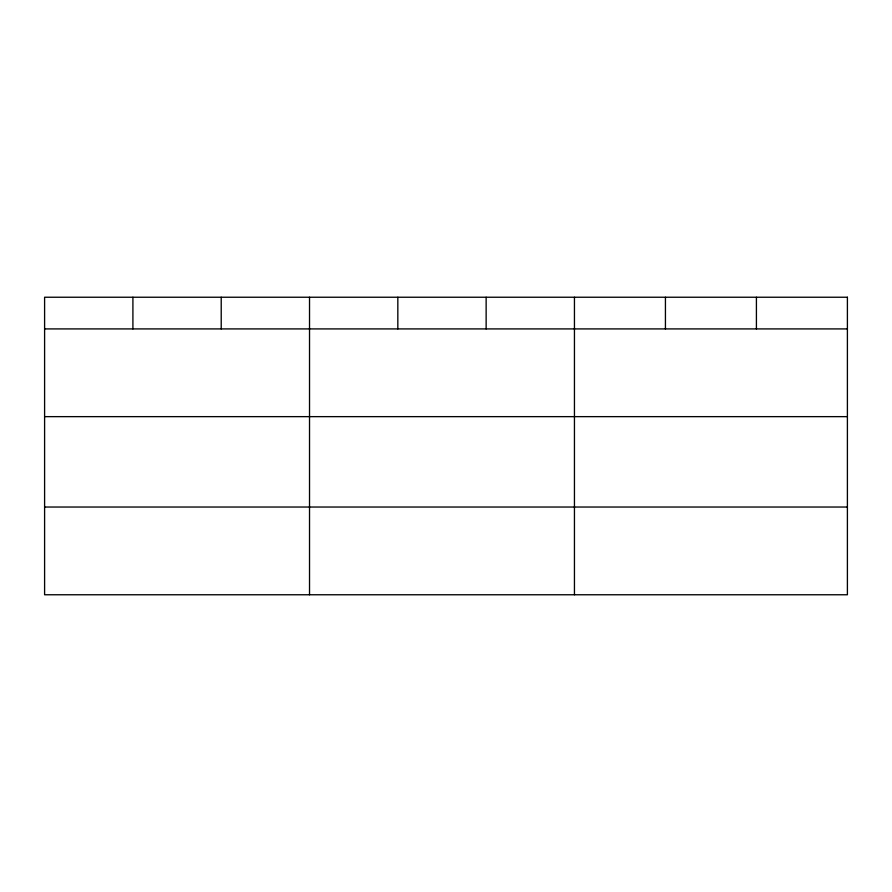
<?xml version="1.0" encoding="UTF-8"?>
<svg xmlns="http://www.w3.org/2000/svg" width="892" height="892" viewBox="0 0 892 892"><rect width="100%" height="100%" fill="white"/><g stroke="black" fill="none" stroke-linecap="round" stroke-linejoin="round"><path stroke-width="1.34" d="M44.6 328.914L847.4 328.914M44.6 416.642L847.4 416.642M44.6 507.035L847.4 507.035M756.416 297.237L756.416 328.914M665.432 297.237L665.432 328.914M574.448 297.237L574.448 594.763M486.14 297.237L486.14 328.914M397.832 297.237L397.832 328.914M309.524 297.237L309.524 594.763M221.216 297.237L221.216 328.914M132.908 297.237L132.908 328.914M847.4 297.237L44.6 297.237L44.6 594.763L847.4 594.763L847.4 297.237"/></g></svg>
